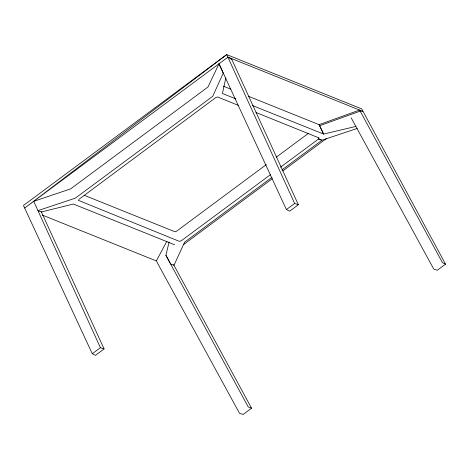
<?xml version="1.0" encoding="UTF-8"?>
<svg xmlns="http://www.w3.org/2000/svg" width="469" height="469" viewBox="0 0 469 469"><rect width="100%" height="100%" fill="white"/><g stroke="black" fill="none" stroke-linecap="round" stroke-linejoin="round"><path stroke-width="0.7" d="M256.027 112.507L318.856 137.874L318.662 138.947L280.491 167.198M357.173 128.442L321.904 140.249L318.662 138.947L318.856 137.874M225.829 77.913L222.423 93.507L236.007 98.953M156.898 261.995L239.524 413.312L243.147 414.403L251.554 408.212L248.201 406.875L165.903 255.318L169.086 241.986M231.375 58.49L298.354 204.73L289.678 211.167L286.407 209.561L218.988 63.813L207.972 87L70.661 188.866L33.727 201.318L100.407 347.705L104.095 348.936L95.424 355.373L92.276 353.743L23.45 205.469L226.715 54.597L361.687 108.878L445.55 264.188L437.284 270.25L433.796 269.136L351.158 117.807M156.312 260.922L166.905 241.218M78.704 199.507L215.84 97.517L217.516 96.954L238.463 105.414M248.423 96.256L319.084 124.672L319.612 125.727L360.163 111.124L362.965 111.411L227.987 57.13L24.722 208.002L226.715 54.597L294.667 203.499L298.354 204.73M266.269 164.631L176.491 231.281L174.919 231.745L84.402 195.362M276.247 157.226L308.52 133.266M270.525 174.626L181.286 240.761L179.41 241.377L78.276 200.31M272.049 177.253L184.657 242.115L173.981 265.296L170.593 263.936L165.903 255.318M282.021 169.848L321.904 140.249L318.644 138.906M183.402 244.689L272.208 178.771M282.795 170.909L326.318 138.607M92.276 353.743L100.407 347.705M286.407 209.561L294.667 203.499M355.854 126.425L323.633 134.075L252.31 105.484M223.285 86.149L230.76 89.151M174.691 244.783L73.381 204.044L41.383 211.97L37.966 210.634L75.333 198.153L212.709 96.333L223.256 73.1L218.988 63.813M42.357 215.095L156.986 261.192M445.55 264.188L442.472 262.699L359.576 110.045L319.084 124.672L323.633 134.075L319.612 125.727M227.987 57.13L231.85 59.522M173.594 264.616L251.554 408.212M41.249 211.707L104.095 348.936"/></g></svg>
